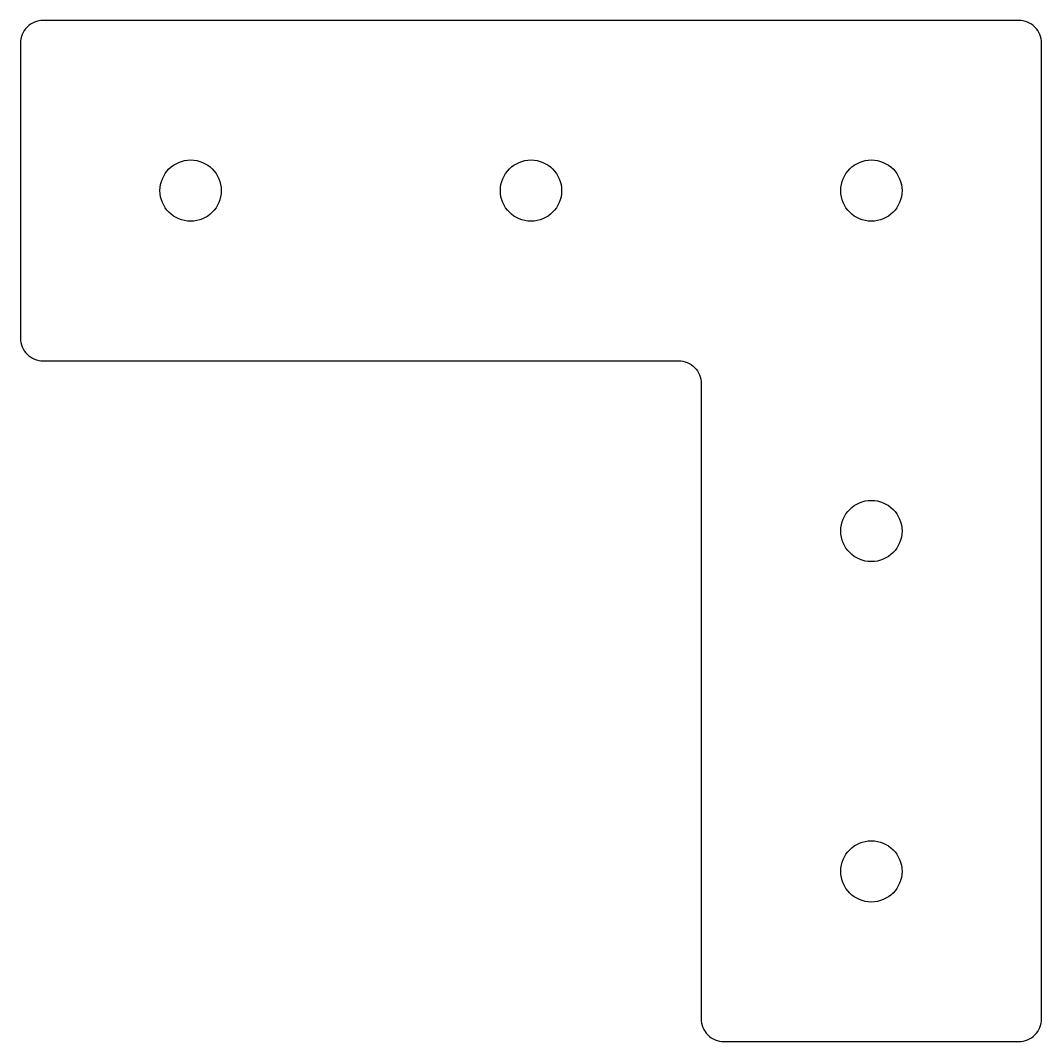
# Model space of a CAD drawing. Header units: millimetres. Extents: x -120 to -30, y -90 to 0.
import ezdxf

# ---------------------------------------------------------------- set-up
doc = ezdxf.new("R2010")
doc.units = ezdxf.units.MM
doc.layers.get('0').update_dxf_attribs({"linetype": 'CONTINUOUS'})

msp = doc.modelspace()

# ---------------------------------------------------------------- linework, layer by layer
msp.add_lwpolyline([(-30, -2, 0.414214), (-32, 0), (-118, 0, 0.414214), (-120, -2), (-120, -28, 0.414214), (-118, -30), (-62, -30, -0.414214), (-60, -32), (-60, -88, 0.414214), (-58, -90), (-32, -90, 0.414214), (-30, -88)], format="xyb", close=True)
for centre in [(-105, -15), (-75, -15), (-45, -15), (-45, -45), (-45, -75)]:
    msp.add_circle(centre, 2.7)

doc.saveas('drawing.dxf')
